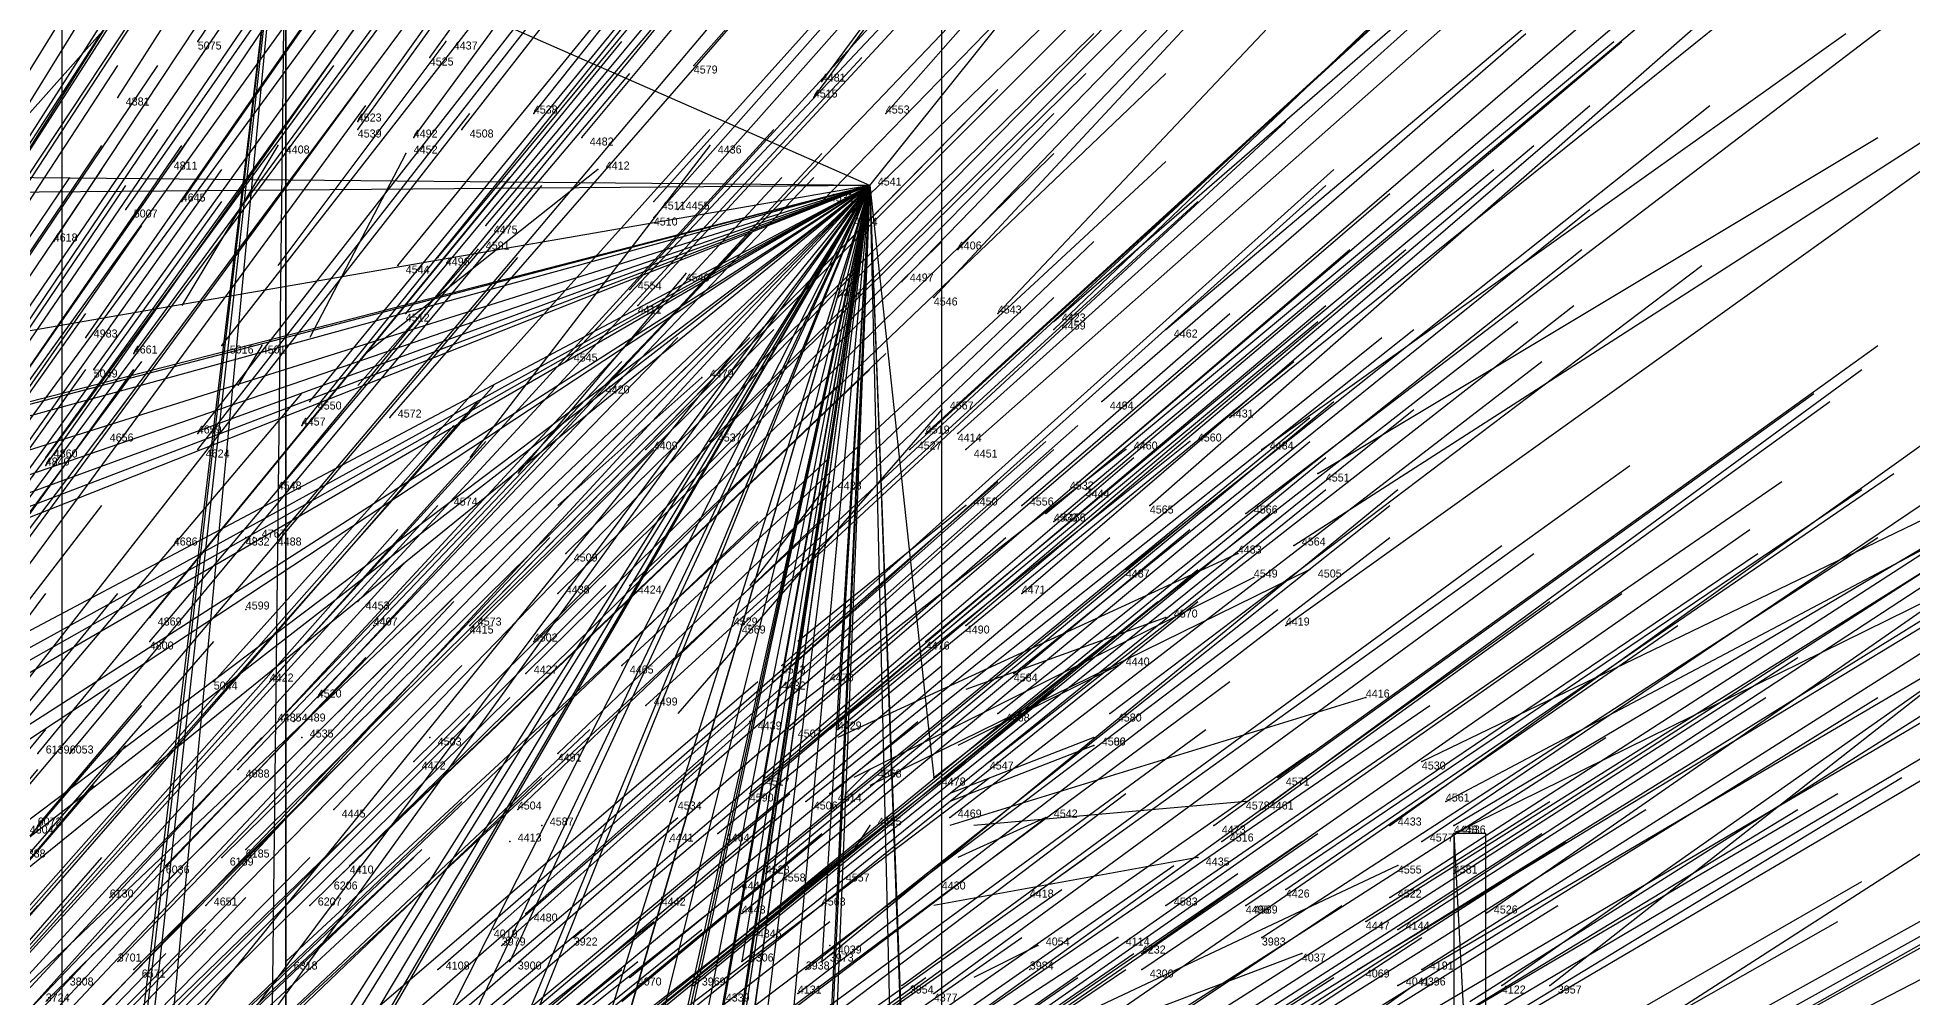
# Model space of a CAD drawing. Extents: x -0.5 to 0.59, y -0.5 to 0.59.
# Drawn here: x 0.23 to 0.4643, y 0.2475 to 0.3675 of the extents above; entities that cross this region are included whole.
import ezdxf

# ---------------------------------------------------------------- set-up
doc = ezdxf.new("R2010")
doc.units = 0
for name, color, linetype in [('Clients', 3, 'CONTINUOUS'), ('Facilities', 3, 'CONTINUOUS'), ('Facilities_lines', 3, 'CONTINUOUS'), ('Min_max_boxes', 1, 'CONTINUOUS'), ('Normals', 1, 'CONTINUOUS'), ('Source_points', 5, 'CONTINUOUS'), ('Text', 3, 'CONTINUOUS')]:
    doc.layers.add(name, color=color, linetype=linetype)

msp = doc.modelspace()

# ---------------------------------------------------------------- linework, layer by layer
at = {"layer": 'Clients', "color": 5}
for p in [(0.33, 0.281, -1.084), (0.342, 0.275, -1.097), (0.321, 0.263, -1.037), (0.251, 0.259, -1.25), (0.24, 0.252, -1.25), (0.289, 0.252, -1.25), (0.318, 0.252, -1.015), (0.328, 0.252, -1.035), (0.234, 0.25, -1.25)]:
    msp.add_point(p, dxfattribs=at)
at = {"layer": 'Facilities', "color": 3}
for p in [(0.25, 0.367, -1.109), (0.281, 0.367, -1.25), (0.279, 0.365, -1.148), (0.312, 0.364, -1.198), (0.328, 0.362, -1.25), (0.24, 0.36, -1.082), (0.327, 0.36, -1.25), (0.27, 0.357, -1.12), (0.292, 0.358, -1.155), (0.336, 0.358, -1.227), (0.26, 0.354, -1.25), (0.27, 0.356, -1.117), (0.277, 0.355, -1.126), (0.283, 0.356, -1.136), (0.298, 0.355, -1.159), (0.314, 0.354, -1.25), (0.247, 0.352, -1.075), (0.276, 0.353, -1.25), (0.3, 0.351, -1.25), (0.248, 0.347, -1.067), (0.307, 0.347, -1.158), (0.328, 0.347, -1.195), (0.334, 0.349, -1.25), (0.241, 0.346, -1.054), (0.307, 0.345, -1.153), (0.31, 0.346, -1.162), (0.331, 0.345, -1.195), (0.286, 0.344, -1.119), (0.232, 0.342, -1.033), (0.28, 0.34, -1.102), (0.285, 0.341, -1.25), (0.345, 0.341, -1.25), (0.275, 0.339, -1.091), (0.311, 0.338, -1.25), (0.304, 0.336, -1.134), (0.338, 0.337, -1.194), (0.276, 0.333, -1.081), (0.305, 0.334, -1.13), (0.33, 0.335, -1.176), (0.342, 0.335, -1.196), (0.35, 0.333, -1.208), (0.357, 0.332, -1.25), (0.357, 0.331, -1.218), (0.371, 0.331, -1.243), (0.236, 0.33, -1.015), (0.253, 0.329, -1.037), (0.258, 0.329, -1.25), (0.237, 0.326, -1.007), (0.242, 0.328, -1.02), (0.296, 0.327, -1.104), (0.301, 0.324, -1.105), (0.313, 0.325, -1.25), (0.264, 0.322, -1.041), (0.363, 0.322, -1.25), (0.263, 0.319, -1.034), (0.274, 0.32, -1.053), (0.343, 0.321, -1.25), (0.379, 0.32, -1.24), (0.238, 0.318, -0.992), (0.25, 0.318, -1.011), (0.314, 0.317, -1.116), (0.341, 0.318, -1.165), (0.345, 0.318, -1.172), (0.374, 0.317, -1.25), (0.231, 0.315, -0.977), (0.25, 0.316, -1.007), (0.306, 0.316, -1.101), (0.339, 0.316, -1.16), (0.346, 0.316, -1.171), (0.366, 0.316, -1.25), (0.383, 0.316, -1.243), (0.231, 0.314, -0.975), (0.329, 0.312, -1.25), (0.39, 0.313, -1.25), (0.26, 0.311, -1.013), (0.359, 0.311, -1.188), (0.361, 0.311, -1.191), (0.281, 0.309, -1.25), (0.346, 0.309, -1.25), (0.353, 0.309, -1.174), (0.356, 0.308, -1.177), (0.369, 0.309, -1.203), (0.381, 0.308, -1.226), (0.256, 0.305, -1.25), (0.257, 0.305, -1.25), (0.26, 0.305, -1.001), (0.357, 0.307, -1.178), (0.247, 0.304, -1.25), (0.296, 0.303, -1.059), (0.38, 0.303, -1.25), (0.387, 0.304, -1.231), (0.366, 0.301, -1.184), (0.382, 0.3, -1.25), (0.389, 0.301, -1.25), (0.295, 0.298, -1.049), (0.304, 0.299, -1.066), (0.353, 0.298, -1.156), (0.256, 0.296, -1.25), (0.27, 0.297, -1.004), (0.244, 0.295, -0.958), (0.272, 0.294, -1.25), (0.284, 0.294, -1.022), (0.285, 0.295, -1.025), (0.317, 0.295, -1.082), (0.318, 0.294, -1.081), (0.346, 0.294, -1.135), (0.371, 0.295, -1.25), (0.386, 0.294, -1.213), (0.244, 0.292, -0.951), (0.292, 0.292, -1.032), (0.341, 0.292, -1.121), (0.303, 0.289, -1.046), (0.323, 0.289, -1.083), (0.365, 0.289, -1.25), (0.252, 0.287, -0.954), (0.259, 0.287, -0.967), (0.291, 0.288, -1.024), (0.322, 0.287, -1.078), (0.328, 0.287, -1.091), (0.352, 0.288, -1.136), (0.265, 0.285, -0.973), (0.306, 0.284, -1.045), (0.396, 0.285, -1.25), (0.26, 0.282, -0.959), (0.262, 0.282, -0.964), (0.319, 0.282, -1.25), (0.35, 0.283, -1.126), (0.364, 0.283, -1.153), (0.263, 0.28, -1.25), (0.279, 0.28, -1.25), (0.324, 0.281, -1.071), (0.362, 0.28, -1.25), (0.362, 0.279, -1.25), (0.23, 0.278, -0.903), (0.234, 0.278, -0.908), (0.277, 0.277, -0.979), (0.295, 0.278, -1.012), (0.349, 0.277, -1.113), (0.403, 0.277, -1.222), (0.255, 0.276, -0.939), (0.321, 0.275, -1.055), (0.334, 0.276, -1.25), (0.385, 0.275, -1.183), (0.309, 0.272, -1.029), (0.319, 0.273, -1.049), (0.326, 0.272, -1.061), (0.329, 0.273, -1.069), (0.381, 0.272, -1.25), (0.406, 0.272, -1.221), (0.267, 0.271, -0.952), (0.29, 0.271, -0.992), (0.344, 0.27, -1.094), (0.356, 0.27, -1.25), (0.383, 0.271, -1.173), (0.23, 0.269, -0.884), (0.293, 0.269, -1.25), (0.315, 0.268, -1.033), (0.334, 0.269, -1.25), (0.377, 0.269, -1.158), (0.399, 0.269, -1.203), (0.407, 0.269, -1.22), (0.407, 0.268, -1.25), (0.253, 0.265, -0.916), (0.256, 0.266, -0.923), (0.289, 0.267, -1.25), (0.309, 0.267, -1.25), (0.375, 0.265, -1.25), (0.378, 0.267, -1.158), (0.403, 0.267, -1.209), (0.246, 0.264, -0.901), (0.269, 0.264, -0.941), (0.33, 0.263, -1.055), (0.4, 0.264, -1.25), (0.407, 0.263, -1.211), (0.267, 0.262, -0.934), (0.317, 0.261, -1.028), (0.322, 0.262, -1.25), (0.343, 0.262, -1.25), (0.386, 0.261, -1.163), (0.239, 0.26, -0.883), (0.264, 0.259, -0.925), (0.291, 0.258, -0.972), (0.308, 0.26, -1.25), (0.318, 0.258, -1.024), (0.328, 0.259, -1.25), (0.354, 0.26, -1.099), (0.371, 0.259, -1.132), (0.381, 0.259, -1.151), (0.381, 0.259, -1.152), (0.399, 0.26, -1.192), (0.411, 0.258, -1.214), (0.287, 0.256, -0.961), (0.319, 0.256, -1.022), (0.396, 0.257, -1.179), (0.4, 0.256, -1.188), (0.288, 0.254, -0.96), (0.297, 0.255, -0.978), (0.329, 0.254, -1.25), (0.355, 0.254, -1.25), (0.365, 0.255, -1.25), (0.383, 0.255, -1.149), (0.242, 0.251, -0.871), (0.261, 0.252, -0.907), (0.28, 0.251, -0.941), (0.326, 0.251, -1.028), (0.354, 0.251, -1.25), (0.368, 0.253, -1.116), (0.368, 0.251, -1.113), (0.388, 0.253, -1.25), (0.395, 0.251, -1.171), (0.403, 0.251, -1.188), (0.304, 0.25, -0.984), (0.312, 0.249, -0.999), (0.338, 0.249, -1.05), (0.4, 0.249, -1.178), (0.402, 0.249, -1.25), (0.413, 0.249, -1.205), (0.419, 0.249, -1.219), (0.325, 0.248, -1.022), (0.342, 0.248, -1.055)]:
    msp.add_point(p, dxfattribs=at)
at = {"layer": 'Facilities_lines', "color": 3}
for p, q in [((0.261, 0.394, -1.25), (0.233, 0.155, -1.25)), ((0.261, 0.394, -1.25), (0.233, 0.161, -1.25)), ((0.261, 0.394, -1.25), (0.234, 0.151, -1.25)), ((0.261, 0.394, -1.25), (0.239, 0.162, -1.25)), ((0.261, 0.394, -1.25), (0.258, 0.134, -1.25)), ((0.261, 0.394, -1.25), (0.258, 0.134, -1.25)), ((0.261, 0.394, -1.25), (0.261, 0.14, -1.25)), ((0.334, 0.349, -1.25), (0.243, 0.389, -1.147)), ((0.334, 0.349, -1.25), (0.117, 0.351, -1.25)), ((0.334, 0.349, -1.25), (0.089, 0.347, -1.25)), ((0.334, 0.349, -1.25), (0.12, 0.312, -1.25)), ((0.334, 0.349, -1.25), (0.123, 0.294, -1.25)), ((0.334, 0.349, -1.25), (0.148, 0.281, -1.25)), ((0.334, 0.349, -1.25), (0.151, 0.286, -1.25)), ((0.334, 0.349, -1.25), (0.165, 0.256, -1.25)), ((0.334, 0.349, -1.25), (0.17, 0.304, -1.25)), ((0.334, 0.349, -1.25), (0.171, 0.307, -1.25)), ((0.334, 0.349, -1.25), (0.172, 0.298, -1.25)), ((0.334, 0.349, -1.25), (0.173, 0.258, -1.25)), ((0.334, 0.349, -1.25), (0.177, 0.287, -1.25)), ((0.334, 0.349, -1.25), (0.19, 0.294, -1.25)), ((0.334, 0.349, -1.25), (0.198, 0.22, -1.25)), ((0.334, 0.349, -1.25), (0.2, 0.278, -1.25)), ((0.334, 0.349, -1.25), (0.202, 0.262, -1.25)), ((0.334, 0.349, -1.25), (0.203, 0.273, -1.25)), ((0.334, 0.349, -1.25), (0.207, 0.246, -1.25)), ((0.334, 0.349, -1.25), (0.214, 0.272, -1.25)), ((0.334, 0.349, -1.25), (0.227, 0.266, -1.25)), ((0.334, 0.349, -1.25), (0.228, 0.269, -1.25)), ((0.334, 0.349, -1.25), (0.231, 0.247, -1.25)), ((0.334, 0.349, -1.25), (0.234, 0.25, -1.25)), ((0.334, 0.349, -1.25), (0.236, 0.185, -1.25)), ((0.334, 0.349, -1.25), (0.239, 0.185, -1.25)), ((0.334, 0.349, -1.25), (0.24, 0.252, -1.25)), ((0.334, 0.349, -1.25), (0.248, 0.234, -1.25)), ((0.334, 0.349, -1.25), (0.248, 0.243, -1.25)), ((0.334, 0.349, -1.25), (0.251, 0.215, -1.25)), ((0.334, 0.349, -1.25), (0.251, 0.175, -1.25)), ((0.334, 0.349, -1.25), (0.251, 0.259, -1.25)), ((0.334, 0.349, -1.25), (0.256, 0.241, -1.25)), ((0.334, 0.349, -1.25), (0.257, 0.217, -1.25)), ((0.334, 0.349, -1.25), (0.258, 0.229, -1.25)), ((0.334, 0.349, -1.25), (0.268, 0.189, -1.25)), ((0.334, 0.349, -1.25), (0.273, 0.229, -1.25)), ((0.334, 0.349, -1.25), (0.278, 0.125, -1.25)), ((0.334, 0.349, -1.25), (0.28, 0.215, -1.25)), ((0.334, 0.349, -1.25), (0.286, 0.196, -1.25)), ((0.334, 0.349, -1.25), (0.287, 0.134, -1.25)), ((0.334, 0.349, -1.25), (0.288, 0.191, -1.25)), ((0.334, 0.349, -1.25), (0.289, 0.252, -1.25)), ((0.334, 0.349, -1.25), (0.289, 0.14, -1.25)), ((0.334, 0.349, -1.25), (0.296, 0.178, -1.25)), ((0.334, 0.349, -1.25), (0.298, 0.166, -1.25)), ((0.334, 0.349, -1.25), (0.3, 0.232, -1.25)), ((0.334, 0.349, -1.25), (0.3, 0.16, -1.25)), ((0.334, 0.349, -1.25), (0.301, 0.135, -1.25)), ((0.334, 0.349, -1.25), (0.301, 0.164, -1.25)), ((0.334, 0.349, -1.25), (0.306, 0.124, -1.25)), ((0.334, 0.349, -1.25), (0.306, 0.163, -1.25)), ((0.334, 0.349, -1.25), (0.306, 0.169, -1.25)), ((0.334, 0.349, -1.25), (0.311, 0.185, -1.25)), ((0.334, 0.349, -1.25), (0.313, 0.122, -1.25)), ((0.334, 0.349, -1.25), (0.314, 0.206, -1.25)), ((0.334, 0.349, -1.25), (0.318, 0.252, -1.015)), ((0.334, 0.349, -1.25), (0.321, 0.263, -1.037)), ((0.334, 0.349, -1.25), (0.325, 0.123, -1.25)), ((0.334, 0.349, -1.25), (0.326, 0.169, -1.25)), ((0.334, 0.349, -1.25), (0.327, 0.198, -1.25)), ((0.334, 0.349, -1.25), (0.328, 0.252, -1.035)), ((0.334, 0.349, -1.25), (0.33, 0.281, -1.084)), ((0.334, 0.349, -1.25), (0.342, 0.135, -1.25)), ((0.334, 0.349, -1.25), (0.339, 0.138, -1.25)), ((0.334, 0.349, -1.25), (0.343, 0.105, -1.25)), ((0.334, 0.349, -1.25), (0.342, 0.275, -1.097)), ((0.407, 0.268, -1.25), (0.411, 0.194, -1.135))]:
    msp.add_line(p, q, dxfattribs=at)
at = {"layer": 'Min_max_boxes', "color": 1}
for p, q in [((0.233, 0.394, -1.25), (0.233, 0.134, -1.25)), ((0.233, 0.394, -1.25), (0.233, 0.134, -1.25)), ((0.261, 0.134, -1.25), (0.261, 0.394, -1.25)), ((0.261, 0.134, -1.25), (0.261, 0.394, -1.25)), ((0.343, 0.105, -1.25), (0.343, 0.389, -1.25)), ((0.343, 0.105, -1.015), (0.343, 0.389, -1.015)), ((0.411, 0.268, -1.25), (0.407, 0.268, -1.25)), ((0.407, 0.268, -1.25), (0.407, 0.194, -1.25)), ((0.411, 0.268, -1.135), (0.407, 0.268, -1.135)), ((0.407, 0.268, -1.135), (0.407, 0.194, -1.135)), ((0.407, 0.268, -1.25), (0.407, 0.268, -1.135)), ((0.411, 0.194, -1.25), (0.411, 0.268, -1.25)), ((0.411, 0.194, -1.135), (0.411, 0.268, -1.135)), ((0.411, 0.268, -1.25), (0.411, 0.268, -1.135))]:
    msp.add_line(p, q, dxfattribs=at)
at = {"layer": 'Normals', "color": 1}
for p, q in [((0.25, 0.367, -1.109), (0.302, 0.444, -1.073)), ((0.279, 0.365, -1.148), (0.333, 0.44, -1.11)), ((0.225, 0.357, -1.054), (0.274, 0.436, -1.017)), ((0.24, 0.36, -1.082), (0.29, 0.438, -1.045)), ((0.312, 0.364, -1.198), (0.377, 0.438, -1.183)), ((0.328, 0.362, -1.25), (0.382, 0.435, -1.292)), ((0.225, 0.353, -1.047), (0.274, 0.432, -1.01)), ((0.27, 0.357, -1.12), (0.324, 0.433, -1.083)), ((0.327, 0.36, -1.25), (0.381, 0.433, -1.292)), ((0.336, 0.358, -1.227), (0.402, 0.433, -1.224)), ((0.247, 0.352, -1.075), (0.299, 0.429, -1.038)), ((0.27, 0.356, -1.117), (0.324, 0.431, -1.08)), ((0.277, 0.355, -1.126), (0.332, 0.43, -1.089)), ((0.283, 0.356, -1.136), (0.34, 0.429, -1.1)), ((0.292, 0.358, -1.155), (0.35, 0.431, -1.119)), ((0.298, 0.355, -1.159), (0.358, 0.427, -1.123)), ((0.241, 0.346, -1.054), (0.294, 0.422, -1.017)), ((0.248, 0.347, -1.067), (0.301, 0.423, -1.03)), ((0.224, 0.342, -1.022), (0.275, 0.42, -0.985)), ((0.224, 0.343, -1.024), (0.275, 0.42, -0.987)), ((0.232, 0.342, -1.033), (0.283, 0.419, -0.996)), ((0.328, 0.347, -1.195), (0.397, 0.418, -1.178)), ((0.286, 0.344, -1.119), (0.346, 0.415, -1.082)), ((0.307, 0.347, -1.158), (0.369, 0.416, -1.121)), ((0.31, 0.346, -1.162), (0.372, 0.416, -1.125)), ((0.307, 0.345, -1.153), (0.368, 0.414, -1.117)), ((0.331, 0.345, -1.195), (0.402, 0.414, -1.179)), ((0.334, 0.349, -1.25), (0.386, 0.414, -1.306)), ((0.216, 0.333, -0.991), (0.265, 0.411, -0.954)), ((0.28, 0.34, -1.102), (0.339, 0.411, -1.064)), ((0.214, 0.33, -0.984), (0.264, 0.408, -0.947)), ((0.275, 0.339, -1.091), (0.333, 0.41, -1.052)), ((0.338, 0.337, -1.194), (0.407, 0.408, -1.176)), ((0.227, 0.331, -1.002), (0.279, 0.407, -0.965)), ((0.236, 0.33, -1.015), (0.289, 0.406, -0.978)), ((0.342, 0.335, -1.196), (0.409, 0.407, -1.178)), ((0.345, 0.341, -1.25), (0.408, 0.407, -1.292)), ((0.276, 0.333, -1.081), (0.335, 0.404, -1.043)), ((0.304, 0.336, -1.134), (0.367, 0.405, -1.097)), ((0.35, 0.333, -1.208), (0.418, 0.405, -1.192)), ((0.209, 0.324, -0.963), (0.259, 0.402, -0.925)), ((0.21, 0.325, -0.966), (0.26, 0.402, -0.928)), ((0.237, 0.326, -1.007), (0.291, 0.401, -0.97)), ((0.242, 0.328, -1.02), (0.297, 0.403, -0.983)), ((0.253, 0.329, -1.037), (0.31, 0.402, -1)), ((0.305, 0.334, -1.13), (0.368, 0.402, -1.093)), ((0.33, 0.335, -1.176), (0.397, 0.403, -1.146)), ((0.357, 0.331, -1.218), (0.429, 0.4, -1.208)), ((0.261, 0.394, -1.25), (0.22, 0.348, -1.171)), ((0.221, 0.318, -0.968), (0.273, 0.394, -0.93)), ((0.264, 0.322, -1.041), (0.323, 0.394, -1.004)), ((0.296, 0.327, -1.104), (0.36, 0.395, -1.067)), ((0.371, 0.331, -1.243), (0.447, 0.395, -1.252)), ((0.238, 0.318, -0.992), (0.293, 0.392, -0.955)), ((0.222, 0.315, -0.963), (0.276, 0.39, -0.925)), ((0.231, 0.315, -0.977), (0.285, 0.39, -0.939)), ((0.25, 0.318, -1.011), (0.307, 0.391, -0.974)), ((0.263, 0.319, -1.034), (0.321, 0.391, -0.997)), ((0.274, 0.32, -1.053), (0.335, 0.39, -1.016)), ((0.301, 0.324, -1.105), (0.365, 0.391, -1.067)), ((0.357, 0.332, -1.25), (0.425, 0.391, -1.294)), ((0.231, 0.314, -0.975), (0.284, 0.389, -0.936)), ((0.25, 0.316, -1.007), (0.307, 0.389, -0.97)), ((0.26, 0.311, -1.013), (0.319, 0.383, -0.977)), ((0.314, 0.317, -1.116), (0.38, 0.383, -1.079)), ((0.226, 0.306, -0.95), (0.281, 0.38, -0.912)), ((0.306, 0.316, -1.101), (0.372, 0.382, -1.065)), ((0.341, 0.318, -1.165), (0.409, 0.38, -1.127)), ((0.345, 0.318, -1.172), (0.414, 0.38, -1.134)), ((0.379, 0.32, -1.24), (0.456, 0.382, -1.251)), ((0.339, 0.316, -1.16), (0.408, 0.379, -1.122)), ((0.216, 0.302, -0.929), (0.271, 0.377, -0.891)), ((0.26, 0.305, -1.001), (0.32, 0.376, -0.964)), ((0.346, 0.316, -1.171), (0.415, 0.377, -1.133)), ((0.359, 0.311, -1.188), (0.433, 0.374, -1.163)), ((0.361, 0.311, -1.191), (0.435, 0.373, -1.166)), ((0.369, 0.309, -1.203), (0.443, 0.374, -1.184)), ((0.296, 0.303, -1.059), (0.362, 0.368, -1.021)), ((0.353, 0.309, -1.174), (0.424, 0.37, -1.137)), ((0.363, 0.322, -1.25), (0.416, 0.368, -1.321)), ((0.381, 0.308, -1.226), (0.461, 0.369, -1.227)), ((0.383, 0.316, -1.243), (0.456, 0.368, -1.288)), ((0.244, 0.295, -0.958), (0.303, 0.367, -0.921)), ((0.281, 0.367, -1.25), (0.26, 0.339, -1.156)), ((0.356, 0.308, -1.177), (0.427, 0.367, -1.14)), ((0.357, 0.307, -1.178), (0.428, 0.367, -1.14)), ((0.189, 0.286, -0.858), (0.24, 0.364, -0.821)), ((0.193, 0.287, -0.864), (0.245, 0.364, -0.827)), ((0.212, 0.289, -0.895), (0.267, 0.364, -0.859)), ((0.27, 0.297, -1.004), (0.333, 0.365, -0.966)), ((0.215, 0.286, -0.894), (0.27, 0.361, -0.858)), ((0.244, 0.292, -0.951), (0.304, 0.363, -0.914)), ((0.285, 0.295, -1.025), (0.35, 0.361, -0.988)), ((0.295, 0.298, -1.049), (0.361, 0.363, -1.011)), ((0.304, 0.299, -1.066), (0.371, 0.363, -1.029)), ((0.216, 0.284, -0.892), (0.271, 0.359, -0.856)), ((0.284, 0.294, -1.022), (0.349, 0.36, -0.984)), ((0.353, 0.298, -1.156), (0.424, 0.359, -1.119)), ((0.366, 0.301, -1.184), (0.439, 0.359, -1.15)), ((0.227, 0.285, -0.91), (0.284, 0.358, -0.873)), ((0.292, 0.292, -1.032), (0.357, 0.358, -0.995)), ((0.317, 0.295, -1.082), (0.385, 0.358, -1.045)), ((0.318, 0.294, -1.081), (0.386, 0.357, -1.045)), ((0.387, 0.304, -1.231), (0.471, 0.358, -1.243)), ((0.186, 0.277, -0.834), (0.238, 0.354, -0.797)), ((0.193, 0.279, -0.848), (0.245, 0.356, -0.811)), ((0.195, 0.277, -0.847), (0.248, 0.354, -0.81)), ((0.196, 0.279, -0.852), (0.249, 0.355, -0.816)), ((0.26, 0.354, -1.25), (0.248, 0.334, -1.153)), ((0.252, 0.287, -0.954), (0.314, 0.356, -0.918)), ((0.259, 0.287, -0.967), (0.322, 0.356, -0.93)), ((0.314, 0.354, -1.25), (0.284, 0.315, -1.163)), ((0.346, 0.294, -1.135), (0.417, 0.354, -1.097)), ((0.39, 0.313, -1.25), (0.46, 0.355, -1.307)), ((0.276, 0.353, -1.25), (0.264, 0.33, -1.154)), ((0.265, 0.285, -0.973), (0.328, 0.353, -0.936)), ((0.291, 0.288, -1.024), (0.357, 0.353, -0.987)), ((0.303, 0.289, -1.046), (0.371, 0.352, -1.009)), ((0.386, 0.294, -1.213), (0.467, 0.352, -1.207)), ((0.182, 0.273, -0.82), (0.234, 0.35, -0.782)), ((0.186, 0.274, -0.828), (0.238, 0.351, -0.791)), ((0.199, 0.275, -0.848), (0.253, 0.351, -0.811)), ((0.23, 0.278, -0.903), (0.289, 0.35, -0.866)), ((0.26, 0.282, -0.959), (0.323, 0.35, -0.922)), ((0.262, 0.282, -0.964), (0.327, 0.35, -0.927)), ((0.3, 0.351, -1.25), (0.271, 0.328, -1.157)), ((0.323, 0.289, -1.083), (0.392, 0.351, -1.047)), ((0.341, 0.292, -1.121), (0.412, 0.351, -1.084)), ((0.189, 0.272, -0.828), (0.241, 0.349, -0.791)), ((0.199, 0.272, -0.842), (0.253, 0.347, -0.806)), ((0.234, 0.278, -0.908), (0.293, 0.349, -0.871)), ((0.306, 0.284, -1.045), (0.375, 0.347, -1.007)), ((0.322, 0.287, -1.078), (0.391, 0.349, -1.041)), ((0.328, 0.287, -1.091), (0.399, 0.348, -1.054)), ((0.352, 0.288, -1.136), (0.424, 0.346, -1.099)), ((0.19, 0.268, -0.822), (0.243, 0.344, -0.784)), ((0.255, 0.276, -0.939), (0.319, 0.343, -0.902)), ((0.23, 0.269, -0.884), (0.29, 0.34, -0.848)), ((0.285, 0.341, -1.25), (0.27, 0.324, -1.153)), ((0.277, 0.277, -0.979), (0.343, 0.342, -0.942)), ((0.295, 0.278, -1.012), (0.362, 0.342, -0.975)), ((0.324, 0.281, -1.071), (0.394, 0.341, -1.035)), ((0.33, 0.281, -1.084), (0.401, 0.341, -1.048)), ((0.35, 0.283, -1.126), (0.423, 0.341, -1.088)), ((0.267, 0.271, -0.952), (0.332, 0.338, -0.915)), ((0.311, 0.338, -1.25), (0.29, 0.313, -1.155)), ((0.364, 0.283, -1.153), (0.438, 0.339, -1.116)), ((0.183, 0.258, -0.79), (0.236, 0.333, -0.751)), ((0.29, 0.271, -0.992), (0.357, 0.335, -0.955)), ((0.309, 0.272, -1.029), (0.379, 0.333, -0.992)), ((0.321, 0.275, -1.055), (0.391, 0.334, -1.018)), ((0.349, 0.277, -1.113), (0.422, 0.334, -1.076)), ((0.256, 0.266, -0.923), (0.322, 0.331, -0.885)), ((0.319, 0.273, -1.049), (0.39, 0.332, -1.011)), ((0.329, 0.273, -1.069), (0.402, 0.331, -1.032)), ((0.342, 0.275, -1.097), (0.415, 0.332, -1.06)), ((0.246, 0.264, -0.901), (0.31, 0.33, -0.863)), ((0.253, 0.265, -0.916), (0.319, 0.33, -0.878)), ((0.258, 0.329, -1.25), (0.255, 0.324, -1.15)), ((0.326, 0.272, -1.061), (0.398, 0.33, -1.024)), ((0.385, 0.275, -1.183), (0.46, 0.329, -1.146)), ((0.182, 0.25, -0.774), (0.236, 0.326, -0.736)), ((0.188, 0.253, -0.787), (0.243, 0.327, -0.749)), ((0.188, 0.251, -0.784), (0.242, 0.326, -0.746)), ((0.239, 0.26, -0.883), (0.303, 0.327, -0.845)), ((0.267, 0.262, -0.934), (0.334, 0.326, -0.897)), ((0.269, 0.264, -0.941), (0.336, 0.328, -0.904)), ((0.315, 0.268, -1.033), (0.387, 0.327, -0.996)), ((0.344, 0.27, -1.094), (0.418, 0.327, -1.057)), ((0.383, 0.271, -1.173), (0.458, 0.326, -1.136)), ((0.399, 0.269, -1.203), (0.48, 0.327, -1.197)), ((0.226, 0.255, -0.852), (0.287, 0.324, -0.814)), ((0.264, 0.259, -0.925), (0.33, 0.324, -0.887)), ((0.313, 0.325, -1.25), (0.295, 0.309, -1.153)), ((0.185, 0.248, -0.774), (0.241, 0.322, -0.736)), ((0.203, 0.252, -0.809), (0.263, 0.323, -0.772)), ((0.224, 0.252, -0.843), (0.285, 0.322, -0.806)), ((0.321, 0.263, -1.037), (0.392, 0.322, -1)), ((0.377, 0.269, -1.158), (0.452, 0.323, -1.12)), ((0.378, 0.267, -1.158), (0.454, 0.322, -1.121)), ((0.403, 0.267, -1.209), (0.486, 0.323, -1.209)), ((0.221, 0.25, -0.833), (0.282, 0.319, -0.796)), ((0.291, 0.258, -0.972), (0.36, 0.319, -0.934)), ((0.343, 0.321, -1.25), (0.31, 0.283, -1.164)), ((0.317, 0.261, -1.028), (0.389, 0.32, -0.99)), ((0.33, 0.263, -1.055), (0.402, 0.321, -1.017)), ((0.403, 0.277, -1.222), (0.492, 0.32, -1.234)), ((0.407, 0.269, -1.22), (0.493, 0.32, -1.229)), ((0.224, 0.248, -0.835), (0.286, 0.317, -0.798)), ((0.287, 0.256, -0.961), (0.356, 0.317, -0.923)), ((0.318, 0.258, -1.024), (0.389, 0.317, -0.986)), ((0.374, 0.317, -1.25), (0.329, 0.281, -1.169)), ((0.406, 0.272, -1.221), (0.493, 0.318, -1.234)), ((0.407, 0.263, -1.211), (0.491, 0.317, -1.207)), ((0.242, 0.251, -0.871), (0.307, 0.316, -0.833)), ((0.261, 0.252, -0.907), (0.329, 0.315, -0.869)), ((0.288, 0.254, -0.96), (0.357, 0.316, -0.922)), ((0.297, 0.255, -0.978), (0.367, 0.315, -0.94)), ((0.319, 0.256, -1.022), (0.391, 0.315, -0.985)), ((0.366, 0.316, -1.25), (0.325, 0.284, -1.165)), ((0.411, 0.258, -1.214), (0.493, 0.315, -1.208)), ((0.28, 0.251, -0.941), (0.35, 0.312, -0.903)), ((0.329, 0.312, -1.25), (0.319, 0.299, -1.151)), ((0.354, 0.26, -1.099), (0.429, 0.314, -1.061)), ((0.371, 0.259, -1.132), (0.448, 0.312, -1.095)), ((0.386, 0.261, -1.163), (0.462, 0.313, -1.126)), ((0.399, 0.26, -1.192), (0.481, 0.313, -1.167)), ((0.318, 0.252, -1.015), (0.391, 0.311, -0.978)), ((0.328, 0.252, -1.035), (0.4, 0.311, -0.998)), ((0.381, 0.259, -1.151), (0.458, 0.311, -1.114)), ((0.381, 0.259, -1.152), (0.458, 0.311, -1.115)), ((0.419, 0.249, -1.219), (0.498, 0.311, -1.219)), ((0.181, 0.235, -0.742), (0.238, 0.309, -0.705)), ((0.217, 0.24, -0.81), (0.28, 0.309, -0.773)), ((0.281, 0.309, -1.25), (0.281, 0.309, -1.15)), ((0.304, 0.25, -0.984), (0.376, 0.309, -0.946)), ((0.312, 0.249, -0.999), (0.384, 0.308, -0.962)), ((0.346, 0.309, -1.25), (0.325, 0.292, -1.154)), ((0.326, 0.251, -1.028), (0.399, 0.309, -0.991)), ((0.4, 0.256, -1.188), (0.481, 0.309, -1.161)), ((0.213, 0.236, -0.796), (0.275, 0.306, -0.759)), ((0.23, 0.238, -0.827), (0.294, 0.305, -0.79)), ((0.253, 0.243, -0.878), (0.32, 0.307, -0.84)), ((0.256, 0.305, -1.25), (0.256, 0.305, -1.15)), ((0.257, 0.305, -1.25), (0.257, 0.305, -1.15)), ((0.26, 0.244, -0.892), (0.328, 0.307, -0.854)), ((0.281, 0.244, -0.931), (0.351, 0.305, -0.894)), ((0.293, 0.245, -0.955), (0.364, 0.305, -0.918)), ((0.303, 0.247, -0.977), (0.374, 0.306, -0.939)), ((0.325, 0.248, -1.022), (0.399, 0.305, -0.985)), ((0.368, 0.253, -1.116), (0.444, 0.306, -1.079)), ((0.383, 0.255, -1.149), (0.46, 0.305, -1.112)), ((0.396, 0.257, -1.179), (0.474, 0.306, -1.142)), ((0.413, 0.249, -1.205), (0.494, 0.306, -1.193)), ((0.247, 0.304, -1.25), (0.247, 0.304, -1.15)), ((0.38, 0.303, -1.25), (0.33, 0.28, -1.167)), ((0.338, 0.249, -1.05), (0.413, 0.304, -1.013)), ((0.342, 0.248, -1.055), (0.417, 0.303, -1.018)), ((0.368, 0.251, -1.113), (0.445, 0.303, -1.076)), ((0.403, 0.251, -1.188), (0.485, 0.303, -1.16)), ((0.213, 0.233, -0.789), (0.276, 0.302, -0.752)), ((0.303, 0.242, -0.97), (0.375, 0.301, -0.932)), ((0.382, 0.3, -1.25), (0.332, 0.275, -1.167)), ((0.389, 0.301, -1.25), (0.334, 0.274, -1.171)), ((0.407, 0.268, -1.25), (0.472, 0.3, -1.319)), ((0.175, 0.223, -0.709), (0.231, 0.298, -0.673)), ((0.181, 0.226, -0.724), (0.24, 0.298, -0.687)), ((0.235, 0.233, -0.828), (0.301, 0.299, -0.792)), ((0.278, 0.238, -0.916), (0.349, 0.298, -0.878)), ((0.351, 0.244, -1.07), (0.428, 0.298, -1.033)), ((0.395, 0.251, -1.171), (0.474, 0.299, -1.133)), ((0.409, 0.247, -1.194), (0.491, 0.299, -1.174)), ((0.218, 0.229, -0.79), (0.282, 0.297, -0.754)), ((0.256, 0.296, -1.25), (0.256, 0.296, -1.15)), ((0.298, 0.239, -0.955), (0.37, 0.297, -0.917)), ((0.303, 0.239, -0.964), (0.375, 0.297, -0.927)), ((0.311, 0.24, -0.982), (0.385, 0.296, -0.945)), ((0.344, 0.243, -1.053), (0.419, 0.297, -1.016)), ((0.4, 0.249, -1.178), (0.48, 0.296, -1.141)), ((0.272, 0.294, -1.25), (0.272, 0.294, -1.15)), ((0.371, 0.295, -1.25), (0.346, 0.286, -1.154)), ((0.358, 0.241, -1.08), (0.435, 0.294, -1.043)), ((0.387, 0.246, -1.146), (0.466, 0.295, -1.109)), ((0.191, 0.222, -0.732), (0.252, 0.292, -0.695)), ((0.409, 0.244, -1.192), (0.49, 0.292, -1.158)), ((0.421, 0.237, -1.208), (0.505, 0.291, -1.196)), ((0.207, 0.223, -0.761), (0.271, 0.29, -0.724)), ((0.218, 0.223, -0.78), (0.283, 0.289, -0.743)), ((0.272, 0.23, -0.889), (0.343, 0.289, -0.853)), ((0.365, 0.289, -1.25), (0.345, 0.279, -1.153)), ((0.372, 0.24, -1.106), (0.45, 0.29, -1.069)), ((0.179, 0.215, -0.7), (0.239, 0.286, -0.663)), ((0.25, 0.227, -0.844), (0.32, 0.287, -0.807)), ((0.285, 0.228, -0.912), (0.357, 0.286, -0.874)), ((0.305, 0.232, -0.958), (0.379, 0.287, -0.921)), ((0.183, 0.214, -0.703), (0.243, 0.284, -0.666)), ((0.223, 0.22, -0.782), (0.289, 0.285, -0.746)), ((0.328, 0.232, -1.003), (0.404, 0.284, -0.965)), ((0.396, 0.285, -1.25), (0.344, 0.269, -1.166)), ((0.368, 0.235, -1.092), (0.446, 0.285, -1.054)), ((0.381, 0.236, -1.121), (0.46, 0.285, -1.084)), ((0.389, 0.237, -1.137), (0.469, 0.284, -1.1)), ((0.219, 0.218, -0.771), (0.284, 0.283, -0.734)), ((0.269, 0.223, -0.873), (0.34, 0.282, -0.835)), ((0.319, 0.282, -1.25), (0.319, 0.282, -1.15)), ((0.172, 0.21, -0.679), (0.231, 0.281, -0.641)), ((0.181, 0.208, -0.69), (0.241, 0.279, -0.652)), ((0.195, 0.212, -0.72), (0.258, 0.28, -0.683)), ((0.205, 0.213, -0.739), (0.27, 0.279, -0.701)), ((0.231, 0.217, -0.794), (0.299, 0.281, -0.757)), ((0.263, 0.28, -1.25), (0.263, 0.28, -1.15)), ((0.279, 0.28, -1.25), (0.279, 0.28, -1.15)), ((0.301, 0.226, -0.941), (0.376, 0.281, -0.904)), ((0.362, 0.28, -1.25), (0.344, 0.273, -1.152)), ((0.362, 0.279, -1.25), (0.344, 0.272, -1.152)), ((0.348, 0.23, -1.043), (0.426, 0.28, -1.005)), ((0.426, 0.232, -1.213), (0.513, 0.281, -1.208)), ((0.243, 0.216, -0.812), (0.313, 0.277, -0.776)), ((0.273, 0.22, -0.876), (0.346, 0.277, -0.839)), ((0.313, 0.225, -0.962), (0.389, 0.278, -0.925)), ((0.429, 0.231, -1.217), (0.518, 0.277, -1.214)), ((0.171, 0.205, -0.668), (0.23, 0.276, -0.629)), ((0.226, 0.211, -0.772), (0.293, 0.275, -0.735)), ((0.275, 0.219, -0.879), (0.349, 0.275, -0.843)), ((0.334, 0.276, -1.25), (0.331, 0.273, -1.15)), ((0.384, 0.227, -1.115), (0.463, 0.275, -1.077)), ((0.386, 0.228, -1.12), (0.466, 0.275, -1.083)), ((0.177, 0.204, -0.675), (0.237, 0.274, -0.636)), ((0.216, 0.208, -0.751), (0.283, 0.272, -0.714)), ((0.253, 0.213, -0.827), (0.324, 0.273, -0.79)), ((0.292, 0.217, -0.909), (0.366, 0.273, -0.872)), ((0.34, 0.222, -1.016), (0.419, 0.272, -0.98)), ((0.381, 0.272, -1.25), (0.347, 0.269, -1.156)), ((0.375, 0.226, -1.094), (0.455, 0.273, -1.057)), ((0.204, 0.205, -0.724), (0.271, 0.27, -0.686)), ((0.239, 0.21, -0.796), (0.31, 0.27, -0.76)), ((0.251, 0.21, -0.817), (0.322, 0.27, -0.78)), ((0.265, 0.212, -0.848), (0.337, 0.27, -0.811)), ((0.282, 0.214, -0.885), (0.356, 0.27, -0.848)), ((0.356, 0.27, -1.25), (0.345, 0.265, -1.151)), ((0.353, 0.222, -1.042), (0.431, 0.271, -1.005)), ((0.371, 0.223, -1.082), (0.45, 0.271, -1.044)), ((0.411, 0.225, -1.172), (0.492, 0.27, -1.135)), ((0.257, 0.209, -0.828), (0.328, 0.268, -0.79)), ((0.293, 0.269, -1.25), (0.293, 0.269, -1.15)), ((0.313, 0.215, -0.95), (0.39, 0.268, -0.913)), ((0.334, 0.269, -1.25), (0.332, 0.266, -1.15)), ((0.34, 0.218, -1.01), (0.418, 0.268, -0.973)), ((0.404, 0.223, -1.153), (0.485, 0.268, -1.116)), ((0.177, 0.195, -0.659), (0.238, 0.265, -0.62)), ((0.184, 0.196, -0.673), (0.246, 0.265, -0.634)), ((0.199, 0.199, -0.704), (0.264, 0.265, -0.667)), ((0.21, 0.202, -0.729), (0.278, 0.266, -0.691)), ((0.21, 0.201, -0.726), (0.277, 0.265, -0.689)), ((0.211, 0.202, -0.73), (0.279, 0.265, -0.692)), ((0.285, 0.211, -0.887), (0.361, 0.265, -0.85)), ((0.289, 0.267, -1.25), (0.289, 0.267, -1.15)), ((0.309, 0.267, -1.25), (0.309, 0.267, -1.15)), ((0.312, 0.215, -0.946), (0.388, 0.267, -0.91)), ((0.375, 0.265, -1.25), (0.342, 0.259, -1.156)), ((0.343, 0.217, -1.014), (0.421, 0.267, -0.977)), ((0.186, 0.196, -0.674), (0.248, 0.263, -0.635)), ((0.296, 0.211, -0.908), (0.372, 0.264, -0.871)), ((0.304, 0.21, -0.924), (0.38, 0.263, -0.887)), ((0.4, 0.264, -1.25), (0.349, 0.24, -1.167)), ((0.401, 0.218, -1.141), (0.482, 0.263, -1.104)), ((0.254, 0.203, -0.812), (0.326, 0.261, -0.775)), ((0.282, 0.208, -0.875), (0.358, 0.261, -0.838)), ((0.322, 0.262, -1.25), (0.322, 0.262, -1.15)), ((0.343, 0.262, -1.25), (0.343, 0.262, -1.15)), ((0.378, 0.216, -1.088), (0.458, 0.262, -1.05)), ((0.168, 0.19, -0.635), (0.23, 0.259, -0.598)), ((0.192, 0.193, -0.68), (0.256, 0.26, -0.642)), ((0.242, 0.201, -0.787), (0.315, 0.259, -0.75)), ((0.251, 0.259, -1.25), (0.251, 0.259, -1.15)), ((0.308, 0.26, -1.25), (0.308, 0.26, -1.15)), ((0.315, 0.207, -0.943), (0.393, 0.259, -0.906)), ((0.328, 0.259, -1.25), (0.328, 0.259, -1.15)), ((0.341, 0.21, -1.001), (0.42, 0.259, -0.964)), ((0.188, 0.19, -0.668), (0.251, 0.256, -0.629)), ((0.227, 0.197, -0.75), (0.298, 0.256, -0.714)), ((0.234, 0.199, -0.768), (0.307, 0.257, -0.731)), ((0.241, 0.198, -0.78), (0.313, 0.256, -0.743)), ((0.256, 0.2, -0.812), (0.329, 0.257, -0.774)), ((0.374, 0.211, -1.074), (0.455, 0.257, -1.037)), ((0.277, 0.202, -0.857), (0.353, 0.255, -0.82)), ((0.325, 0.204, -0.959), (0.403, 0.255, -0.922)), ((0.329, 0.254, -1.25), (0.329, 0.254, -1.15)), ((0.365, 0.255, -1.25), (0.345, 0.242, -1.153)), ((0.355, 0.254, -1.25), (0.347, 0.25, -1.15)), ((0.174, 0.186, -0.637), (0.237, 0.253, -0.598)), ((0.182, 0.187, -0.652), (0.246, 0.253, -0.613)), ((0.231, 0.193, -0.751), (0.303, 0.251, -0.714)), ((0.233, 0.194, -0.758), (0.305, 0.252, -0.721)), ((0.24, 0.252, -1.25), (0.24, 0.252, -1.15)), ((0.268, 0.197, -0.831), (0.343, 0.251, -0.793)), ((0.289, 0.252, -1.25), (0.289, 0.252, -1.15)), ((0.289, 0.199, -0.877), (0.366, 0.251, -0.841)), ((0.29, 0.2, -0.88), (0.367, 0.253, -0.844)), ((0.388, 0.253, -1.25), (0.343, 0.236, -1.162)), ((0.354, 0.251, -1.25), (0.354, 0.251, -1.15)), ((0.234, 0.25, -1.25), (0.234, 0.25, -1.15)), ((0.266, 0.196, -0.826), (0.341, 0.25, -0.787)), ((0.283, 0.197, -0.862), (0.36, 0.25, -0.826)), ((0.314, 0.2, -0.93), (0.392, 0.25, -0.893)), ((0.402, 0.249, -1.25), (0.36, 0.219, -1.165))]:
    msp.add_line(p, q, dxfattribs=at)
at = {"layer": 'Source_points', "color": 5}
for p in [(0.25, 0.367, -1.109), (0.281, 0.367, -1.25), (0.279, 0.365, -1.148), (0.312, 0.364, -1.198), (0.328, 0.362, -1.25), (0.24, 0.36, -1.082), (0.327, 0.36, -1.25), (0.27, 0.357, -1.12), (0.292, 0.358, -1.155), (0.336, 0.358, -1.227), (0.26, 0.354, -1.25), (0.27, 0.356, -1.117), (0.277, 0.355, -1.126), (0.283, 0.356, -1.136), (0.298, 0.355, -1.159), (0.314, 0.354, -1.25), (0.247, 0.352, -1.075), (0.276, 0.353, -1.25), (0.3, 0.351, -1.25), (0.248, 0.347, -1.067), (0.307, 0.347, -1.158), (0.328, 0.347, -1.195), (0.334, 0.349, -1.25), (0.241, 0.346, -1.054), (0.307, 0.345, -1.153), (0.31, 0.346, -1.162), (0.331, 0.345, -1.195), (0.286, 0.344, -1.119), (0.232, 0.342, -1.033), (0.28, 0.34, -1.102), (0.285, 0.341, -1.25), (0.345, 0.341, -1.25), (0.275, 0.339, -1.091), (0.311, 0.338, -1.25), (0.304, 0.336, -1.134), (0.338, 0.337, -1.194), (0.276, 0.333, -1.081), (0.305, 0.334, -1.13), (0.33, 0.335, -1.176), (0.342, 0.335, -1.196), (0.35, 0.333, -1.208), (0.357, 0.332, -1.25), (0.357, 0.331, -1.218), (0.371, 0.331, -1.243), (0.236, 0.33, -1.015), (0.253, 0.329, -1.037), (0.258, 0.329, -1.25), (0.237, 0.326, -1.007), (0.242, 0.328, -1.02), (0.296, 0.327, -1.104), (0.301, 0.324, -1.105), (0.313, 0.325, -1.25), (0.264, 0.322, -1.041), (0.363, 0.322, -1.25), (0.263, 0.319, -1.034), (0.274, 0.32, -1.053), (0.343, 0.321, -1.25), (0.379, 0.32, -1.24), (0.238, 0.318, -0.992), (0.25, 0.318, -1.011), (0.314, 0.317, -1.116), (0.341, 0.318, -1.165), (0.345, 0.318, -1.172), (0.374, 0.317, -1.25), (0.231, 0.315, -0.977), (0.25, 0.316, -1.007), (0.306, 0.316, -1.101), (0.339, 0.316, -1.16), (0.346, 0.316, -1.171), (0.366, 0.316, -1.25), (0.383, 0.316, -1.243), (0.231, 0.314, -0.975), (0.329, 0.312, -1.25), (0.39, 0.313, -1.25), (0.26, 0.311, -1.013), (0.359, 0.311, -1.188), (0.361, 0.311, -1.191), (0.281, 0.309, -1.25), (0.346, 0.309, -1.25), (0.353, 0.309, -1.174), (0.356, 0.308, -1.177), (0.369, 0.309, -1.203), (0.381, 0.308, -1.226), (0.256, 0.305, -1.25), (0.257, 0.305, -1.25), (0.26, 0.305, -1.001), (0.357, 0.307, -1.178), (0.247, 0.304, -1.25), (0.296, 0.303, -1.059), (0.38, 0.303, -1.25), (0.387, 0.304, -1.231), (0.366, 0.301, -1.184), (0.382, 0.3, -1.25), (0.389, 0.301, -1.25), (0.295, 0.298, -1.049), (0.304, 0.299, -1.066), (0.353, 0.298, -1.156), (0.256, 0.296, -1.25), (0.27, 0.297, -1.004), (0.244, 0.295, -0.958), (0.272, 0.294, -1.25), (0.284, 0.294, -1.022), (0.285, 0.295, -1.025), (0.317, 0.295, -1.082), (0.318, 0.294, -1.081), (0.346, 0.294, -1.135), (0.371, 0.295, -1.25), (0.386, 0.294, -1.213), (0.244, 0.292, -0.951), (0.292, 0.292, -1.032), (0.341, 0.292, -1.121), (0.303, 0.289, -1.046), (0.323, 0.289, -1.083), (0.365, 0.289, -1.25), (0.252, 0.287, -0.954), (0.259, 0.287, -0.967), (0.291, 0.288, -1.024), (0.322, 0.287, -1.078), (0.328, 0.287, -1.091), (0.352, 0.288, -1.136), (0.265, 0.285, -0.973), (0.306, 0.284, -1.045), (0.396, 0.285, -1.25), (0.26, 0.282, -0.959), (0.262, 0.282, -0.964), (0.319, 0.282, -1.25), (0.35, 0.283, -1.126), (0.364, 0.283, -1.153), (0.263, 0.28, -1.25), (0.279, 0.28, -1.25), (0.324, 0.281, -1.071), (0.33, 0.281, -1.084), (0.362, 0.28, -1.25), (0.362, 0.279, -1.25), (0.23, 0.278, -0.903), (0.234, 0.278, -0.908), (0.277, 0.277, -0.979), (0.295, 0.278, -1.012), (0.349, 0.277, -1.113), (0.403, 0.277, -1.222), (0.255, 0.276, -0.939), (0.321, 0.275, -1.055), (0.334, 0.276, -1.25), (0.342, 0.275, -1.097), (0.385, 0.275, -1.183), (0.309, 0.272, -1.029), (0.319, 0.273, -1.049), (0.326, 0.272, -1.061), (0.329, 0.273, -1.069), (0.381, 0.272, -1.25), (0.406, 0.272, -1.221), (0.267, 0.271, -0.952), (0.29, 0.271, -0.992), (0.344, 0.27, -1.094), (0.356, 0.27, -1.25), (0.383, 0.271, -1.173), (0.23, 0.269, -0.884), (0.293, 0.269, -1.25), (0.315, 0.268, -1.033), (0.334, 0.269, -1.25), (0.377, 0.269, -1.158), (0.399, 0.269, -1.203), (0.407, 0.269, -1.22), (0.407, 0.268, -1.25), (0.253, 0.265, -0.916), (0.256, 0.266, -0.923), (0.289, 0.267, -1.25), (0.309, 0.267, -1.25), (0.375, 0.265, -1.25), (0.378, 0.267, -1.158), (0.403, 0.267, -1.209), (0.246, 0.264, -0.901), (0.269, 0.264, -0.941), (0.321, 0.263, -1.037), (0.33, 0.263, -1.055), (0.4, 0.264, -1.25), (0.407, 0.263, -1.211), (0.267, 0.262, -0.934), (0.317, 0.261, -1.028), (0.322, 0.262, -1.25), (0.343, 0.262, -1.25), (0.386, 0.261, -1.163), (0.239, 0.26, -0.883), (0.251, 0.259, -1.25), (0.264, 0.259, -0.925), (0.291, 0.258, -0.972), (0.308, 0.26, -1.25), (0.318, 0.258, -1.024), (0.328, 0.259, -1.25), (0.354, 0.26, -1.099), (0.371, 0.259, -1.132), (0.381, 0.259, -1.151), (0.381, 0.259, -1.152), (0.399, 0.26, -1.192), (0.411, 0.258, -1.214), (0.287, 0.256, -0.961), (0.319, 0.256, -1.022), (0.396, 0.257, -1.179), (0.4, 0.256, -1.188), (0.288, 0.254, -0.96), (0.297, 0.255, -0.978), (0.329, 0.254, -1.25), (0.355, 0.254, -1.25), (0.365, 0.255, -1.25), (0.383, 0.255, -1.149), (0.24, 0.252, -1.25), (0.242, 0.251, -0.871), (0.261, 0.252, -0.907), (0.28, 0.251, -0.941), (0.289, 0.252, -1.25), (0.318, 0.252, -1.015), (0.326, 0.251, -1.028), (0.328, 0.252, -1.035), (0.354, 0.251, -1.25), (0.368, 0.253, -1.116), (0.368, 0.251, -1.113), (0.388, 0.253, -1.25), (0.395, 0.251, -1.171), (0.403, 0.251, -1.188), (0.234, 0.25, -1.25), (0.304, 0.25, -0.984), (0.312, 0.249, -0.999), (0.338, 0.249, -1.05), (0.4, 0.249, -1.178), (0.402, 0.249, -1.25), (0.413, 0.249, -1.205), (0.419, 0.249, -1.219), (0.325, 0.248, -1.022), (0.342, 0.248, -1.055)]:
    msp.add_point(p, dxfattribs=at)

# ---------------------------------------------------------------- texts
at = {"layer": 'Text', "color": 3}
for s, p in [('5075', (0.25, 0.366, -1.109)), ('4437', (0.282, 0.366, -1.25)), ('4525', (0.279, 0.364, -1.148)), ('4579', (0.312, 0.363, -1.198)), ('4515', (0.327, 0.36, -1.25)), ('4481', (0.328, 0.362, -1.25)), ('4881', (0.241, 0.359, -1.082)), ('4538', (0.292, 0.358, -1.155)), ('4553', (0.336, 0.358, -1.227)), ('4523', (0.27, 0.357, -1.12)), ('4408', (0.261, 0.353, -1.25)), ('4539', (0.27, 0.355, -1.117)), ('4492', (0.277, 0.355, -1.126)), ('4452', (0.277, 0.353, -1.25)), ('4508', (0.284, 0.355, -1.136)), ('4482', (0.299, 0.354, -1.159)), ('4436', (0.315, 0.353, -1.25)), ('4811', (0.247, 0.351, -1.075)), ('4412', (0.301, 0.351, -1.25)), ('4541', (0.335, 0.349, -1.25)), ('4645', (0.248, 0.347, -1.067)), ('4511', (0.308, 0.346, -1.158)), ('4455', (0.311, 0.346, -1.162)), ('4531', (0.329, 0.347, -1.195)), ('5007', (0.242, 0.345, -1.054)), ('4510', (0.307, 0.344, -1.153)), ('4474', (0.332, 0.344, -1.195)), ('4618', (0.232, 0.342, -1.033)), ('4475', (0.287, 0.343, -1.119)), ('4496', (0.281, 0.339, -1.102)), ('4591', (0.286, 0.341, -1.25)), ('4406', (0.345, 0.341, -1.25)), ('4544', (0.276, 0.338, -1.091)), ('4540', (0.311, 0.337, -1.25)), ('4497', (0.339, 0.337, -1.194)), ('4554', (0.305, 0.336, -1.134)), ('4477', (0.33, 0.335, -1.176)), ('4512', (0.276, 0.332, -1.081)), ('4411', (0.305, 0.333, -1.13)), ('4546', (0.342, 0.334, -1.196)), ('4543', (0.35, 0.333, -1.208)), ('4423', (0.358, 0.332, -1.25)), ('4983', (0.237, 0.33, -1.015)), ('4459', (0.358, 0.331, -1.218)), ('4462', (0.372, 0.33, -1.243)), ('4661', (0.242, 0.328, -1.02)), ('5016', (0.254, 0.328, -1.037)), ('4501', (0.258, 0.328, -1.25)), ('5049', (0.237, 0.325, -1.007)), ('4545', (0.297, 0.327, -1.104)), ('4479', (0.314, 0.325, -1.25)), ('4420', (0.301, 0.323, -1.105)), ('4550', (0.265, 0.321, -1.041)), ('4567', (0.344, 0.321, -1.25)), ('4494', (0.364, 0.321, -1.25)), ('4659', (0.25, 0.318, -1.011)), ('4457', (0.263, 0.319, -1.034)), ('4572', (0.275, 0.32, -1.053)), ('4519', (0.341, 0.318, -1.165)), ('4431', (0.379, 0.32, -1.24)), ('4656', (0.239, 0.317, -0.992)), ('4409', (0.307, 0.316, -1.101)), ('4537', (0.315, 0.317, -1.116)), ('4527', (0.34, 0.316, -1.16)), ('4414', (0.345, 0.317, -1.172)), ('4460', (0.367, 0.316, -1.25)), ('4560', (0.375, 0.317, -1.25)), ('4484', (0.384, 0.316, -1.243)), ('4840', (0.231, 0.314, -0.975)), ('4860', (0.232, 0.315, -0.977)), ('4624', (0.251, 0.315, -1.007)), ('4451', (0.347, 0.315, -1.171)), ('4548', (0.26, 0.311, -1.013)), ('4428', (0.33, 0.311, -1.25)), ('4532', (0.359, 0.311, -1.188)), ('4551', (0.391, 0.312, -1.25)), ('4574', (0.282, 0.309, -1.25)), ('4450', (0.347, 0.309, -1.25)), ('4556', (0.354, 0.309, -1.174)), ('4444', (0.361, 0.31, -1.191)), ('4533', (0.357, 0.307, -1.177)), ('4466', (0.358, 0.307, -1.178)), ('4565', (0.369, 0.308, -1.203)), ('4566', (0.382, 0.308, -1.226)), ('4686', (0.247, 0.304, -1.25)), ('4832', (0.256, 0.304, -1.25)), ('4767', (0.258, 0.305, -1.25)), ('4488', (0.26, 0.304, -1.001)), ('4564', (0.388, 0.304, -1.231)), ('4509', (0.297, 0.302, -1.059)), ('4483', (0.38, 0.303, -1.25)), ('4487', (0.366, 0.3, -1.184)), ('4549', (0.382, 0.3, -1.25)), ('4505', (0.39, 0.3, -1.25)), ('4438', (0.296, 0.298, -1.049)), ('4424', (0.305, 0.298, -1.066)), ('4471', (0.353, 0.298, -1.156)), ('4599', (0.256, 0.296, -1.25)), ('4453', (0.271, 0.296, -1.004)), ('4570', (0.372, 0.295, -1.25)), ('4869', (0.245, 0.294, -0.958)), ('4407', (0.272, 0.294, -1.25)), ('4415', (0.284, 0.293, -1.022)), ('4573', (0.285, 0.294, -1.025)), ('4502', (0.292, 0.292, -1.032)), ('4529', (0.317, 0.294, -1.082)), ('4569', (0.318, 0.293, -1.081)), ('4490', (0.346, 0.293, -1.135)), ('4419', (0.386, 0.294, -1.213)), ('4800', (0.244, 0.291, -0.951)), ('4476', (0.341, 0.291, -1.121)), ('4427', (0.292, 0.288, -1.024)), ('4465', (0.304, 0.288, -1.046)), ('4513', (0.323, 0.288, -1.083)), ('4440', (0.366, 0.289, -1.25)), ('5044', (0.252, 0.286, -0.954)), ('4422', (0.259, 0.287, -0.967)), ('4520', (0.265, 0.285, -0.973)), ('4432', (0.323, 0.286, -1.078)), ('4470', (0.329, 0.287, -1.091)), ('4584', (0.352, 0.287, -1.136)), ('4416', (0.396, 0.285, -1.25)), ('4499', (0.307, 0.284, -1.045)), ('4485', (0.26, 0.282, -0.959)), ('4489', (0.263, 0.282, -0.964)), ('4439', (0.32, 0.281, -1.25)), ('4429', (0.33, 0.281, -1.084)), ('4468', (0.351, 0.282, -1.126)), ('4580', (0.365, 0.282, -1.153)), ('6139', (0.231, 0.278, -0.903)), ('6053', (0.234, 0.278, -0.908)), ('4535', (0.264, 0.28, -1.25)), ('4503', (0.28, 0.279, -1.25)), ('4507', (0.325, 0.28, -1.071)), ('4500', (0.363, 0.279, -1.25)), ('4586', (0.363, 0.279, -1.25)), ('4472', (0.278, 0.276, -0.979)), ('4491', (0.295, 0.277, -1.012)), ('4547', (0.349, 0.276, -1.113)), ('4530', (0.403, 0.276, -1.222)), ('4688', (0.256, 0.275, -0.939)), ('4517', (0.321, 0.274, -1.055)), ('4568', (0.335, 0.275, -1.25)), ('4478', (0.343, 0.274, -1.097)), ('4571', (0.386, 0.274, -1.183)), ('4504', (0.29, 0.271, -0.992)), ('4534', (0.31, 0.271, -1.029)), ('4590', (0.319, 0.272, -1.049)), ('4506', (0.327, 0.271, -1.061)), ('4514', (0.33, 0.272, -1.069)), ('4578', (0.381, 0.271, -1.25)), ('4461', (0.384, 0.271, -1.173)), ('4561', (0.406, 0.272, -1.221)), ('6072', (0.23, 0.269, -0.884)), ('4445', (0.268, 0.27, -0.952)), ('4587', (0.294, 0.269, -1.25)), ('4425', (0.335, 0.269, -1.25)), ('4469', (0.345, 0.27, -1.094)), ('4542', (0.357, 0.27, -1.25)), ('4433', (0.4, 0.269, -1.203)), ('4804', (0.229, 0.268, -1.25)), ('4413', (0.29, 0.267, -1.25)), ('4441', (0.309, 0.267, -1.25)), ('4464', (0.316, 0.267, -1.033)), ('4473', (0.378, 0.268, -1.158)), ('4516', (0.379, 0.267, -1.158)), ('4577', (0.404, 0.267, -1.209)), ('4448', (0.407, 0.268, -1.25)), ('4536', (0.408, 0.268, -1.22)), ('4888', (0.228, 0.265, -1.25)), ('6189', (0.254, 0.264, -0.916)), ('6185', (0.256, 0.265, -0.923)), ('4435', (0.376, 0.264, -1.25)), ('6036', (0.246, 0.263, -0.901)), ('4410', (0.269, 0.263, -0.941)), ('4528', (0.321, 0.263, -1.037)), ('4558', (0.323, 0.262, -1.25)), ('4557', (0.331, 0.262, -1.055)), ('4555', (0.4, 0.263, -1.25)), ('4581', (0.407, 0.263, -1.211)), ('6130', (0.239, 0.26, -0.883)), ('6206', (0.267, 0.261, -0.934)), ('4446', (0.318, 0.261, -1.028)), ('4430', (0.343, 0.261, -1.25)), ('4418', (0.354, 0.26, -1.099)), ('4426', (0.386, 0.26, -1.163)), ('4522', (0.4, 0.26, -1.192)), ('4651', (0.252, 0.259, -1.25)), ('6207', (0.265, 0.259, -0.925)), ('4480', (0.292, 0.257, -0.972)), ('4442', (0.308, 0.259, -1.25)), ('4443', (0.318, 0.258, -1.024)), ('4563', (0.328, 0.259, -1.25)), ('4583', (0.372, 0.259, -1.132)), ('4495', (0.381, 0.258, -1.151)), ('4589', (0.382, 0.258, -1.152)), ('4526', (0.412, 0.258, -1.214)), ('4019', (0.287, 0.255, -0.961)), ('4346', (0.32, 0.255, -1.022)), ('4447', (0.396, 0.256, -1.179)), ('4144', (0.401, 0.256, -1.188)), ('3979', (0.288, 0.254, -0.96)), ('3922', (0.297, 0.254, -0.978)), ('4039', (0.33, 0.253, -1.25)), ('4054', (0.356, 0.254, -1.25)), ('4114', (0.366, 0.254, -1.25)), ('4232', (0.368, 0.253, -1.116)), ('3983', (0.383, 0.254, -1.149)), ('3701', (0.24, 0.252, -1.25)), ('6571', (0.243, 0.25, -0.871)), ('6318', (0.262, 0.251, -0.907)), ('4108', (0.281, 0.251, -0.941)), ('3900', (0.29, 0.251, -1.25)), ('4306', (0.319, 0.252, -1.015)), ('3938', (0.326, 0.251, -1.028)), ('3973', (0.329, 0.252, -1.035)), ('3984', (0.354, 0.251, -1.25)), ('4300', (0.369, 0.25, -1.113)), ('4037', (0.388, 0.252, -1.25)), ('4069', (0.396, 0.25, -1.171)), ('4191', (0.404, 0.251, -1.188)), ('3808', (0.234, 0.249, -1.25)), ('4070', (0.305, 0.249, -0.984)), ('3969', (0.313, 0.249, -0.999)), ('4131', (0.325, 0.248, -1.022)), ('3954', (0.339, 0.248, -1.05)), ('4041', (0.401, 0.249, -1.178)), ('4396', (0.403, 0.249, -1.25)), ('4122', (0.413, 0.248, -1.205)), ('3957', (0.42, 0.248, -1.219)), ('3724', (0.231, 0.247, -1.25)), ('4339', (0.316, 0.247, -1.25)), ('4377', (0.342, 0.247, -1.055))]:
    msp.add_text(s, height=0.001, dxfattribs=at).set_placement(p)

doc.saveas('drawing.dxf')
